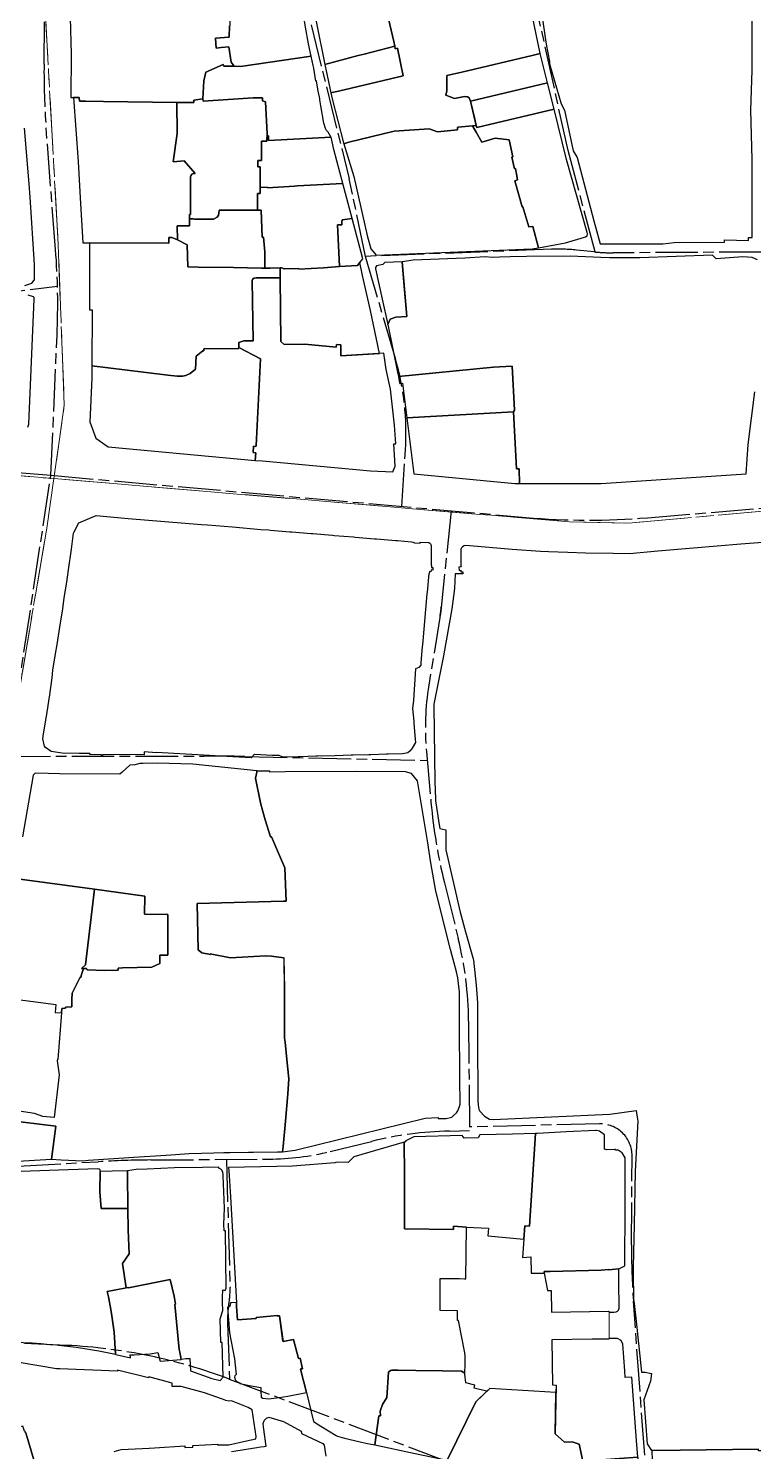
# Model space of a CAD drawing. Header units: millimetres. Extents: x 125232 to 134072, y 142885 to 152835.
# Drawn here: x 128677 to 129086, y 148091 to 148895 of the extents above; entities that cross this region are included whole.
import ezdxf

# ---------------------------------------------------------------- set-up
doc = ezdxf.new("R2010")
doc.units = ezdxf.units.MM
doc.linetypes.add('ACAD_ISO08W100', pattern=[36, 24, -3, 6, -3])
doc.linetypes.add('CENTER', pattern=[50.8, 31.75, -6.35, 6.35, -6.35])
for name, color, linetype in [('commerce', 10, 'Continuous'), ('commerce & office', 242, 'Continuous'), ('culture', 21, 'Continuous'), ('research & university', 30, 'Continuous'), ('reserve', 253, 'Continuous'), ('residence', 2, 'Continuous'), ('residence-bad', 41, 'Continuous'), ('villadom', 51, 'Continuous'), ('老城北中心线', 7, 'ACAD_ISO08W100')]:
    doc.layers.add(name, color=color, linetype=linetype)
for name, color, linetype, lineweight in [('government', 221, 'Continuous', 0), ('school', 31, 'Continuous', 0), ('super block', 6, 'CENTER', 0)]:
    doc.layers.add(name, color=color, linetype=linetype, lineweight=lineweight)

msp = doc.modelspace()

# ---------------------------------------------------------------- linework, layer by layer
at = {"layer": 'commerce'}
for points in [[(128883.46, 148885.14), (128882.96, 148887.76), (128874.9, 148922.39), (128874.21, 148926.83), (128873.54, 148930.35), (128858.94, 148928.85), (128859.29, 148926.56), (128856.78, 148926.14), (128855.79, 148925.98), (128854.16, 148925.7), (128852.61, 148925.44), (128834.66, 148921.6), (128843.99, 148874.73), (128862.91, 148879.81), (128866.19, 148880.66)], [(128965.62, 148880.92), (128961.07, 148879.87), (128921.34, 148870.49), (128912.79, 148868.52), (128912.8, 148868.18), (128912.87, 148859.94), (128912.23, 148857.47), (128917.29, 148855.45), (128922.91, 148856.7), (128924.47, 148856.57), (128925.51, 148855.95), (128925.94, 148854.9), (128926.29, 148854.03), (128969.71, 148864.45)], [(128873.14, 148760.96), (128872.57, 148760.02), (128872.7, 148759.26), (128876.37, 148742.24), (128879.64, 148727.96), (128880.98, 148730.87), (128884.12, 148732), (128890.25, 148732.44), (128888.59, 148751.88), (128887.62, 148763.36), (128877.87, 148762.87), (128876.82, 148761.86)], [(128692.22, 148275.13), (128664.62, 148278.56), (128665.38, 148284.7), (128656.25, 148285.84), (128654.51, 148279.4), (128652.8, 148267.64), (128652.47, 148263.56), (128651.71, 148254.21), (128667.65, 148255.25), (128689.91, 148256.56)]]:
    msp.add_lwpolyline(points, close=True, dxfattribs=at)
msp.add_lwpolyline([(128676.54, 148669.85), (128677.02, 148671.66), (128680.04, 148742.2), (128680.05, 148743.22), (128679.75, 148743.62), (128676.65, 148744.43)], dxfattribs=at)
at = {"layer": 'commerce & office'}
for points in [[(128859.45, 148787.78), (128853.91, 148787.05), (128853.69, 148785.68), (128853.63, 148784.28), (128851.18, 148784.16), (128852.4, 148760.59), (128862.5, 148761.27), (128863.79, 148762.95), (128865.43, 148765.07)], [(128802.97, 148752.57), (128803.32, 148753.51), (128804.13, 148754.1), (128805.26, 148754.34), (128818.92, 148754.22), (128818.91, 148755.09), (128818.89, 148759.84), (128813.13, 148759.8), (128810.8, 148759.78), (128808.95, 148759.76), (128808.36, 148759.77), (128792.55, 148760.03), (128772.55, 148760.36), (128766.77, 148760.45), (128766.31, 148772.93), (128760.88, 148775.66), (128759.64, 148776.29), (128757.81, 148777.12), (128756.04, 148777.12), (128756.04, 148773.78), (128711.23, 148774.05), (128711.22, 148763.42), (128711.19, 148736.16), (128712.77, 148736.16), (128712.63, 148704.66), (128731.04, 148702.26), (128755.45, 148699.27), (128760.76, 148698.67), (128763.78, 148698.76), (128765.62, 148699.19), (128768.03, 148700.2), (128771, 148702.76), (128771.4, 148710.01), (128775.16, 148713.06), (128775.78, 148713.01), (128775.76, 148714.17), (128795.43, 148714.38), (128795.46, 148714.98), (128795.57, 148717.83), (128798.26, 148718.64), (128803.64, 148718.77)], [(128807.66, 148708.62), (128795.46, 148714.98), (128795.43, 148714.38), (128775.76, 148714.17), (128775.78, 148713.01), (128775.16, 148713.06), (128771.4, 148710.01), (128771, 148702.76), (128768.03, 148700.2), (128765.62, 148699.19), (128763.78, 148698.76), (128760.76, 148698.67), (128755.45, 148699.27), (128731.04, 148702.26), (128712.63, 148704.66), (128712.6, 148697.58), (128711.46, 148672.95), (128714.91, 148663.73), (128721.77, 148658.77), (128804.69, 148651.11), (128805.09, 148655.52), (128803.59, 148655.6), (128803.74, 148659.17), (128805.15, 148659.11), (128805.3, 148659.55)], [(128950.41, 148678.51), (128890.36, 148675.22), (128891.84, 148663.17), (128894.18, 148643.6), (128951.24, 148638.08), (128953.86, 148638.13), (128953.71, 148646.47), (128952.23, 148646.49)], [(128675.32, 148102.13), (128674.86, 148102.9), (128674.56, 148103.07), (128673.69, 148105.83), (128671.18, 148105.15), (128671.03, 148111.81), (128655.11, 148111.79), (128657.32, 148098.66), (128659.69, 148090.22), (128668.14, 148063.3), (128676.1, 148064.78), (128685.55, 148067.06), (128685.86, 148067.16), (128685.44, 148068.6), (128681.44, 148081.7)]]:
    msp.add_lwpolyline(points, close=True, dxfattribs=at)
at = {"layer": 'culture'}
msp.add_lwpolyline([(128755.55, 148394.75), (128742.39, 148395.02), (128742.55, 148405.16), (128714.18, 148409.02), (128708.97, 148366.35), (128706.82, 148364.31), (128707.91, 148364.19), (128709.6, 148364.18), (128709.87, 148363.44), (128719.62, 148363.17), (128727.49, 148363.26), (128727.45, 148364.36), (128729.87, 148364.64), (128746.35, 148365.01), (128750.91, 148367.08), (128750.94, 148371.73), (128755.39, 148371.7)], close=True, dxfattribs=at)
at = {"layer": 'government'}
msp.add_lwpolyline([(128694.24, 148304.29), (128693.1, 148312.06), (128693.25, 148312.96), (128693.38, 148312.95), (128695.5, 148339.21), (128691.84, 148339.49), (128692.18, 148344.01), (128665.22, 148347.42), (128665.43, 148348.93), (128663.04, 148349.28), (128658.84, 148307.81), (128656.25, 148285.84), (128665.38, 148284.7), (128680.26, 148282.44), (128684.92, 148280.66), (128691.39, 148280.2)], close=True, dxfattribs=at)
at = {"layer": 'research & university'}
for points in [[(128881.03, 148691.41), (128878.64, 148702.53), (128877.28, 148711.76), (128853.08, 148710.15), (128853, 148716.49), (128850.68, 148716.59), (128850.43, 148715.03), (128832.73, 148716.73), (128821.02, 148716.63), (128819.26, 148718.29), (128818.92, 148754.22), (128805.26, 148754.34), (128804.13, 148754.1), (128803.32, 148753.51), (128802.97, 148752.57), (128803.64, 148718.77), (128798.26, 148718.64), (128795.57, 148717.83), (128795.46, 148714.98), (128807.66, 148708.62), (128805.3, 148659.55), (128805.15, 148659.11), (128803.74, 148659.17), (128803.59, 148655.6), (128805.09, 148655.52), (128804.69, 148651.11), (128804.92, 148651.09), (128808.87, 148651), (128869.81, 148645.36), (128882.44, 148644.73), (128883.8, 148647.89), (128882.93, 148660.6), (128884.09, 148660.58), (128883.42, 148671.1)], [(128714.99, 148620.1), (128733.07, 148618.41), (128774.41, 148614.95), (128777.81, 148614.84), (128791.94, 148613.59), (128807.97, 148612.24), (128812.36, 148611.88), (128813.43, 148611.79), (128824.37, 148610.89), (128825.4, 148610.8), (128836.29, 148609.91), (128837.35, 148609.82), (128848.43, 148608.91), (128849.25, 148608.84), (128860.23, 148607.94), (128861.19, 148607.86), (128872.16, 148606.95), (128873.12, 148606.88), (128884.16, 148605.97), (128885.1, 148605.89), (128892.96, 148605.24), (128893.83, 148605.07), (128894.58, 148604.58), (128897.87, 148604.46), (128897.85, 148605.09), (128902.81, 148604.77), (128903.3, 148604.44), (128903.68, 148603.99), (128903.87, 148603.61), (128903.99, 148603.2), (128903.99, 148591.77), (128904.25, 148591.74), (128904.18, 148590.71), (128905.06, 148590.65), (128904.96, 148589.24), (128904.05, 148589.33), (128903.94, 148588.31), (128903.11, 148588.4), (128903, 148587.31), (128902.71, 148587.34), (128901.78, 148576.81), (128901.69, 148575.8), (128899.14, 148546.94), (128899.05, 148545.96), (128898.26, 148536.96), (128898.17, 148535.97), (128898.14, 148535.56), (128897.09, 148534.18), (128895.19, 148533.39), (128894.05, 148515.73), (128893.55, 148511.03), (128894.19, 148503.84), (128894.29, 148502.69), (128895.05, 148493.75), (128895.21, 148491.89), (128893.26, 148488.71), (128892.14, 148487.14), (128890.83, 148486.11), (128889.86, 148485.91), (128888.97, 148485.73), (128887.86, 148485.51), (128879.78, 148485.27), (128878.89, 148485.25), (128869.94, 148484.99), (128868.95, 148484.96), (128859.94, 148484.7), (128858.98, 148484.67), (128849.87, 148484.41), (128839.95, 148484.12), (128839.03, 148484.09), (128830, 148483.83), (128828.98, 148483.8), (128820.35, 148483.55), (128818.28, 148484.45), (128814.61, 148484.59), (128804.45, 148485.16), (128804.22, 148485.18), (128802.41, 148483.21), (128788.82, 148483.99), (128778.97, 148484.55), (128768.96, 148485.12), (128758.93, 148485.7), (128749.16, 148486.26), (128749.15, 148486.02), (128742.08, 148486.6), (128742.05, 148484.9), (128718.78, 148485.16), (128718.78, 148484.75), (128717.94, 148484.74), (128717.88, 148484.96), (128712.21, 148485.07), (128711.37, 148485.1), (128711.39, 148485.57), (128705.43, 148485.66), (128695.76, 148485.8), (128689.66, 148486.73), (128686.38, 148489.03), (128685.82, 148489.89), (128684.99, 148493.94), (128685.22, 148496.82), (128687.04, 148506.72), (128687.21, 148507.68), (128688.52, 148516.44), (128688.69, 148517.56), (128690.28, 148528.4), (128690.65, 148532.72), (128692.15, 148542.01), (128692.95, 148547.3), (128694.51, 148556.99), (128696.19, 148567.43), (128696.96, 148573.61), (128698.54, 148582.43), (128699.44, 148589.39), (128701.04, 148601.14), (128702.27, 148610.17), (128702.59, 148610.79), (128705.24, 148616.01)], [(128914.92, 148374.97), (128906.62, 148407.99), (128903.87, 148423.93), (128901.9, 148436.3), (128896.25, 148470.27), (128892.91, 148474.29), (128889.53, 148475.38), (128861.95, 148475.47), (128821.7, 148475.25), (128813.04, 148475.13), (128813.04, 148475.65), (128806.21, 148475.75), (128805.77, 148475.8), (128805.69, 148475.09), (128804.89, 148471.74), (128807.82, 148457.77), (128808.99, 148452.91), (128810.39, 148448.11), (128813.48, 148438.51), (128813.89, 148438.51), (128818.44, 148427.99), (128821.43, 148421.19), (128822.22, 148402.29), (128820.75, 148402.26), (128772.01, 148401.02), (128772.65, 148374.83), (128774.66, 148373.09), (128779.45, 148372.23), (128779.44, 148372.49), (128790.85, 148370.36), (128810.61, 148371.32), (128814.01, 148371.17), (128821, 148370.2), (128821.22, 148352.73), (128821.26, 148342.73), (128821.31, 148332.73), (128821.34, 148324.89), (128821.69, 148322.73), (128822.6, 148312.77), (128823.73, 148301.91), (128823.13, 148293.53), (128821.93, 148277.95), (128820.5, 148263.67), (128820.2, 148260.67), (128827.34, 148261.6), (128900.73, 148279.77), (128908.02, 148280.12), (128908.04, 148279.62), (128910.72, 148279.63), (128912.43, 148279.54), (128915.61, 148280.32), (128916.67, 148281.17), (128918.25, 148282.76), (128919, 148283.79), (128920.09, 148286.23), (128920.42, 148287.69), (128920.28, 148302.41), (128920.1, 148332.41), (128919.99, 148350.99), (128919, 148358.95), (128918.25, 148362.32), (128917.1, 148367.35)], [(128962.84, 148271.1), (128949.87, 148270.73), (128931.49, 148270.26), (128930.51, 148268.65), (128922.63, 148268.51), (128921.52, 148269.93), (128894.3, 148269.15), (128889.81, 148266.93), (128889.36, 148266.29), (128888.84, 148266.14), (128889.06, 148247.93), (128889.05, 148217.29), (128916.61, 148216.85), (128916.67, 148218.77), (128923.99, 148218.26), (128936.34, 148217.61), (128935.99, 148213.2), (128956.35, 148211.43), (128956.86, 148218.84), (128959.57, 148218.66)], [(129013.45, 148229.85), (129013.45, 148257.37), (129011.73, 148260.09), (129009.46, 148261.67), (129008.09, 148261.74), (129008.1, 148261.95), (129007.4, 148262.01), (129002.99, 148261.89), (129001.91, 148262.31), (129001.87, 148270.32), (128999.05, 148272.3), (128998.3, 148272.64), (128997.26, 148272.84), (128996.95, 148272.83), (128980.3, 148272.05), (128963.95, 148271.13), (128962.84, 148271.1), (128959.57, 148218.66), (128956.86, 148218.84), (128956.35, 148211.43), (128955.65, 148201.09), (128960.26, 148201.48), (128960.39, 148192.11), (128967.76, 148192.21), (128967.76, 148192.8), (128967.75, 148193.2), (128970.72, 148193.22), (128971.12, 148193.22), (128971.13, 148193.07), (129000, 148193.93), (129004.28, 148194.25), (129004.29, 148194), (129009.67, 148194.59), (129009.92, 148194.69), (129013.36, 148196.35)]]:
    msp.add_lwpolyline(points, close=True, dxfattribs=at)
msp.add_lwpolyline([(129091.22, 148604.8), (129078.68, 148603.86), (129052.05, 148601.64), (129032.02, 148599.85), (129015.86, 148598.38), (129006.72, 148598.51), (128991.11, 148598.86), (128981.11, 148599.15), (128970.25, 148599.47), (128965.74, 148599.65), (128949.73, 148600.86), (128923.67, 148603.05), (128922.63, 148602.9), (128921.72, 148602.37), (128921.19, 148601.73), (128920.87, 148600.96), (128920.82, 148591.71), (128920.9, 148591), (128919.68, 148590.86), (128919.84, 148589.04), (128920.73, 148589.14), (128920.84, 148588.2), (128921.82, 148588.31), (128921.95, 148587.13), (128917.52, 148587.17), (128917.13, 148578.9), (128915.76, 148567.38), (128910.99, 148540.79), (128905.58, 148513.48), (128905.49, 148512.47), (128906.09, 148469.63), (128906.43, 148459.98), (128906.55, 148459.03), (128908.38, 148446.55), (128908.93, 148443.24), (128912.33, 148442.51), (128912.37, 148431.33), (128920.41, 148396.04), (128923.37, 148384.93), (128927.75, 148369.67), (128927.96, 148368.97), (128929.49, 148354.84), (128929.88, 148349.85), (128930.11, 148344.88), (128930.21, 148324.88), (128930.39, 148289.88), (128930.49, 148287.01), (128931.03, 148284.86), (128931.48, 148283.77), (128934.12, 148280.84), (128936.91, 148279.21), (128939.08, 148278.99), (129004.88, 148282.03), (129019.78, 148284.01), (129020.5, 148278.93), (129020.62, 148278.3), (129020.7, 148278.32), (129019.2, 148249.66), (129018.5, 148219.67), (129017.94, 148195.78), (129017.98, 148190.05), (129018.21, 148180.01), (129018.27, 148177.47), (129018.53, 148175), (129019.71, 148165.07), (129022.77, 148136.38), (129024.74, 148136.23), (129028.31, 148135.6), (129027.77, 148131.2), (129024.07, 148120.68), (129025.91, 148095.79), (129028.35, 148092.12), (129044.54, 148092.22), (129088.69, 148092.74)], dxfattribs=at)
at = {"layer": 'reserve'}
msp.add_lwpolyline([(128663.89, 148153.48), (128678.86, 148152.79), (128683.85, 148152.42), (128688.83, 148151.99), (128692.85, 148151.75), (128693.82, 148151.62), (128703.73, 148150.34), (128708.68, 148149.65), (128712.93, 148148.89), (128716.59, 148148.39), (128725.94, 148146.48), (128725.15, 148158.96), (128723.91, 148168.09), (128723.26, 148171.65), (128721.9, 148178.76), (128721.3, 148181.89), (128732.03, 148183.95), (128729.83, 148197.74), (128729.91, 148197.75), (128733.67, 148203.21), (128733, 148216.61), (128732.87, 148228.7), (128717.94, 148228.78), (128717.08, 148238.06), (128717.09, 148238.76), (128717.33, 148249.6), (128717.46, 148249.6), (128717.21, 148250.51), (128716.73, 148250.85), (128715.81, 148251.17), (128688.49, 148250.15), (128667.37, 148249.45)], dxfattribs=at)
at = {"layer": 'residence'}
for points in [[(128874.9, 148922.39), (128882.96, 148887.76), (128883.46, 148885.14), (128883.74, 148883.64), (128885.05, 148883.93), (128888.29, 148868.26), (128851.71, 148859.69), (128849.02, 148859.1), (128847.39, 148858.74), (128848.1, 148855.39), (128854.56, 148830.58), (128854.77, 148829.91), (128857.68, 148830.85), (128883.12, 148837.05), (128902.82, 148838.36), (128907.62, 148836.76), (128918.98, 148837.89), (128918.81, 148839.24), (128919.12, 148839.27), (128927.42, 148840.14), (128929.5, 148840.36), (128926.29, 148854.03), (128925.94, 148854.9), (128925.51, 148855.95), (128924.47, 148856.57), (128922.91, 148856.7), (128917.29, 148855.45), (128912.23, 148857.47), (128912.87, 148859.94), (128912.8, 148868.18), (128912.79, 148868.52), (128921.34, 148870.49), (128961.07, 148879.87), (128965.62, 148880.92), (128957.58, 148919.35)], [(128964.33, 148917.15), (128969.02, 148886.13), (128970.79, 148876.36), (128970.84, 148875.07), (128977.31, 148852.6), (128979.3, 148848.88), (128984.11, 148825.96), (128986.39, 148822.13), (128995.89, 148786.41), (128999.36, 148773.41), (128999.79, 148773.46), (129034.79, 148773.52), (129041.07, 148774.29), (129069.49, 148774.47), (129069.49, 148775.82), (129083.07, 148775.4), (129083.07, 148776.98), (129085.23, 148776.98), (129085.19, 148821.07), (129084.47, 148848.89), (129085.1, 148871.33), (129085.07, 148911.04)], [(128700.3, 148901.26), (128700.91, 148880.5), (128700.76, 148856.1), (128705.51, 148856.08), (128705.59, 148854), (128709.19, 148854), (128719.17, 148853.93), (128760.63, 148853.23), (128770.13, 148853.19), (128770.16, 148854.69), (128775.22, 148855.43), (128775.77, 148865.51), (128776.9, 148870.49), (128786.59, 148874.78), (128787.03, 148873.79), (128792.95, 148873.73), (128791.24, 148876.05), (128789.92, 148884.74), (128785.52, 148884.26), (128782.76, 148884.04), (128782.37, 148889.53), (128790.07, 148890.24), (128790.2, 148896.55)], [(128674.79, 148750), (128678.78, 148751.28), (128680.02, 148752.87), (128680.2, 148753.09), (128680.2, 148761.85), (128677.83, 148799.73), (128677.27, 148807.4), (128674.68, 148838.85)], [(129088.26, 148764.42), (129085.25, 148765.67), (129079.96, 148766.12), (129064.91, 148765), (129062.85, 148767.12), (129021.8, 148765.6), (129004.61, 148765.52), (128999.73, 148765.8), (128982.56, 148766.55), (128957.87, 148766.26), (128948.69, 148766.16), (128942.62, 148765.88), (128938.38, 148765.68), (128934.42, 148766.11), (128923.13, 148765.47), (128898.75, 148764.44), (128893.96, 148764.23), (128887.62, 148763.36), (128890.25, 148732.44), (128884.12, 148732), (128880.98, 148730.87), (128879.64, 148727.96), (128885.26, 148699.97), (128885.52, 148698.6), (128939.22, 148703.9), (128942.57, 148704.07), (128949.67, 148704.46), (128951.14, 148679.61), (128950.41, 148678.64), (128952.23, 148646.49), (128953.71, 148646.47), (128953.86, 148638.13), (128999.98, 148638.21), (129081.78, 148643.52), (129082.86, 148660.21), (129086.67, 148689.97)], [(128664.62, 148278.56), (128692.22, 148275.13), (128689.91, 148256.56), (128695.36, 148256.23), (128707.49, 148255.71), (128710.65, 148255.96), (128736.19, 148257.71), (128754.5, 148258.83), (128767.55, 148259.74), (128781.41, 148260.21), (128787, 148260.28), (128790.63, 148260.33), (128800.96, 148260.46), (128803.81, 148260.5), (128817.27, 148260.66), (128820.2, 148260.67), (128820.5, 148263.67), (128821.93, 148277.95), (128823.13, 148293.53), (128823.73, 148301.91), (128822.6, 148312.77), (128821.69, 148322.73), (128821.34, 148324.89), (128821.31, 148332.73), (128821.26, 148342.73), (128821.22, 148352.73), (128821.01, 148369.95), (128821, 148370.2), (128814.01, 148371.17), (128810.61, 148371.32), (128790.85, 148370.36), (128779.44, 148372.49), (128779.45, 148372.23), (128774.66, 148373.09), (128772.65, 148374.83), (128772.01, 148401.02), (128820.75, 148402.26), (128822.22, 148402.29), (128821.43, 148421.19), (128818.44, 148427.99), (128813.89, 148438.51), (128813.48, 148438.51), (128810.39, 148448.11), (128808.99, 148452.91), (128807.82, 148457.77), (128804.89, 148471.74), (128805.69, 148475.09), (128805.77, 148475.8), (128769.56, 148479.66), (128749.4, 148480.28), (128741.36, 148480.09), (128739.74, 148479.94), (128736.75, 148479.31), (128733.97, 148478.98), (128729.79, 148475.05), (128728.41, 148474.08), (128694.42, 148474.26), (128687.89, 148474.41), (128680.55, 148474.61), (128679.56, 148473.35), (128673.46, 148438.64)], [(128665.22, 148347.42), (128692.18, 148344.01), (128691.84, 148339.49), (128695.5, 148339.21), (128695.68, 148341.71), (128697.72, 148341.84), (128697.67, 148342.36), (128701.32, 148342.67), (128701.23, 148346.78), (128701.49, 148350.3), (128705.97, 148359.31), (128706.46, 148359.24), (128706.7, 148360.85), (128707.91, 148364.19), (128706.82, 148364.31), (128708.97, 148366.35), (128714.18, 148409.02), (128670.6, 148414.93)], [(128670.6, 148414.93), (128714.18, 148409.02), (128742.55, 148405.16), (128742.39, 148395.02), (128755.55, 148394.75), (128755.39, 148371.7), (128750.94, 148371.73), (128750.91, 148367.08), (128746.35, 148365.01), (128729.87, 148364.64), (128727.45, 148364.36), (128727.49, 148363.26), (128719.62, 148363.17), (128709.87, 148363.44), (128709.6, 148364.18), (128707.91, 148364.19), (128706.7, 148360.85), (128706.46, 148359.24), (128705.97, 148359.31), (128701.49, 148350.3), (128701.23, 148346.78), (128701.32, 148342.67), (128697.67, 148342.36), (128697.72, 148341.84), (128695.68, 148341.71), (128695.5, 148339.21), (128693.38, 148312.95), (128693.25, 148312.96), (128693.1, 148312.06), (128694.24, 148304.29), (128691.39, 148280.2), (128684.92, 148280.66), (128680.26, 148282.44), (128665.38, 148284.7)], [(128725.17, 148091.48), (128729.18, 148092.62), (128744.87, 148093.47), (128748.02, 148093.64), (128765.02, 148094.79), (128765.06, 148093.77), (128769.56, 148093.98), (128769.52, 148094.98), (128783.44, 148095.71), (128783.5, 148095.17), (128789.81, 148095.19), (128799.89, 148097.43), (128805.06, 148098.74), (128805.34, 148099.95), (128803.09, 148115.1), (128800.81, 148116.26), (128791.39, 148120.14), (128789.85, 148119.91), (128788.11, 148120.35), (128786.23, 148121.02), (128776.18, 148124.64), (128762.96, 148128.27), (128757.95, 148128.15), (128757.93, 148130.13), (128744.68, 148133.75), (128744.52, 148133.01), (128727.12, 148137.37), (128726.97, 148136.8), (128694.55, 148138.22), (128692.57, 148138.13), (128671.66, 148141.8)], [(128791.41, 148091.46), (128793.77, 148091.87), (128805.61, 148093.69), (128807.77, 148094.09), (128809.75, 148094.41), (128810.93, 148094.6), (128809.42, 148105.51), (128809.28, 148107.24), (128809.4, 148107.96), (128810, 148109.28), (128811.04, 148110.32), (128812.38, 148110.93), (128820.72, 148108.48), (128830.71, 148103.06), (128830.9, 148101.75), (128842.86, 148095.96), (128843.74, 148095.16), (128844.67, 148088.77)], [(128675.32, 148102.13), (128681.44, 148081.7)]]:
    msp.add_lwpolyline(points, dxfattribs=at)
for points in [[(128840.28, 148859.6), (128839.4, 148865.5), (128839, 148865.42), (128837.76, 148872.61), (128837.52, 148874.12), (128836.38, 148879.47), (128796.55, 148873.62), (128792.95, 148873.73), (128787.03, 148873.79), (128786.59, 148874.78), (128776.9, 148870.49), (128775.77, 148865.51), (128775.22, 148855.43), (128775.34, 148853.95), (128803.6, 148855.97), (128808.85, 148855.95), (128808.95, 148854.22), (128810.54, 148853.75), (128811.42, 148835.79), (128811.42, 148834.51), (128812.19, 148834.5), (128812.3, 148831.86), (128847.58, 148833.67), (128847.52, 148833.95), (128845.88, 148836.56), (128845.08, 148837.5), (128844.41, 148838.63), (128843.55, 148841.64), (128841.77, 148851.43), (128841.31, 148854.85), (128841.23, 148855.57)], [(128969.71, 148864.45), (128926.29, 148854.03), (128928.66, 148843.96), (128929.5, 148840.36), (128929.78, 148839.19), (128973.43, 148849.5)], [(128808.37, 148831.46), (128811.4, 148831.44), (128811.42, 148835.79), (128810.54, 148853.75), (128808.95, 148854.22), (128808.85, 148855.95), (128803.6, 148855.97), (128775.34, 148853.95), (128775.22, 148855.43), (128770.16, 148854.69), (128770.13, 148853.19), (128760.63, 148853.23), (128760.66, 148835.85), (128758.4, 148819.74), (128764.64, 148820.28), (128770.94, 148813.17), (128769.82, 148813.17), (128769.06, 148812.74), (128768.73, 148812.38), (128768.49, 148811.96), (128768.3, 148811.43), (128768.22, 148807.39), (128768.22, 148790.08), (128767.71, 148790.09), (128767.69, 148787.62), (128769.8, 148787.66), (128770.44, 148787.36), (128779.27, 148787.34), (128781.31, 148787.41), (128783.28, 148788.49), (128784.09, 148789.58), (128784.31, 148790.66), (128784.39, 148792.42), (128805.98, 148792.4), (128806, 148801.85), (128807.61, 148801.85), (128807.52, 148816.91), (128806.22, 148816.88), (128806.21, 148820.57), (128808.3, 148820.59)], [(128980.49, 148821.07), (128973.43, 148849.5), (128929.78, 148839.19), (128929.5, 148840.36), (128927.42, 148840.14), (128927.42, 148840.14), (128929.49, 148836.47), (128932.55, 148830.92), (128940.17, 148833.18), (128948.12, 148832.25), (128950.07, 148822.62), (128949.6, 148822.48), (128951.05, 148815.83), (128951.6, 148815.94), (128951.61, 148815.91), (128952.61, 148810.69), (128952.78, 148809.53), (128951.19, 148809.07), (128955.47, 148794.34), (128955.73, 148794.34), (128959.16, 148783.11), (128961.42, 148783.32), (128964.56, 148771.22), (128979.77, 148774.04), (128990.47, 148777.29), (128991.07, 148777.47), (128991.99, 148778.03), (128992.24, 148779.07), (128992.11, 148779.85)], [(128951.19, 148809.07), (128952.78, 148809.53), (128952.61, 148810.69), (128951.6, 148815.94), (128951.05, 148815.83), (128949.6, 148822.48), (128950.07, 148822.62), (128948.12, 148832.25), (128940.17, 148833.18), (128932.55, 148830.92), (128929.49, 148836.47), (128927.42, 148840.14), (128919.12, 148839.27), (128918.81, 148839.24), (128918.98, 148837.89), (128907.62, 148836.76), (128902.82, 148838.36), (128883.12, 148837.05), (128857.68, 148830.85), (128854.77, 148829.91), (128860.36, 148811.54), (128867.88, 148778.2), (128870.04, 148770.74), (128873.02, 148767.02), (128961.09, 148770.58), (128964.56, 148771.22), (128961.42, 148783.32), (128959.16, 148783.11), (128955.73, 148794.34), (128955.47, 148794.34)], [(128849.19, 148826.73), (128847.58, 148833.67), (128812.3, 148831.86), (128812.19, 148834.5), (128811.42, 148834.51), (128811.4, 148831.44), (128808.37, 148831.46), (128808.3, 148820.59), (128806.21, 148820.57), (128806.22, 148816.88), (128807.52, 148816.91), (128807.59, 148805.32), (128811.66, 148805.39), (128811.67, 148805.14), (128826.88, 148805.97), (128828.44, 148806.22), (128854.25, 148807.52)], [(128854.25, 148807.52), (128828.44, 148806.22), (128826.88, 148805.97), (128811.67, 148805.14), (128811.66, 148805.39), (128807.61, 148805.32), (128807.59, 148805.32), (128807.61, 148801.85), (128806, 148801.85), (128805.98, 148792.4), (128808.17, 148792.39), (128808.78, 148777.19), (128809.47, 148777.23), (128810.17, 148768.93), (128810.17, 148759.77), (128810.8, 148759.78), (128813.13, 148759.8), (128818.89, 148759.84), (128819.59, 148759.85), (128821.15, 148759.33), (128829.31, 148759.62), (128829.33, 148759.12), (128843.33, 148759.9), (128852.4, 148760.59), (128851.18, 148784.16), (128853.63, 148784.28), (128853.69, 148785.68), (128853.91, 148787.05), (128859.45, 148787.78)], [(128808.17, 148792.39), (128805.98, 148792.4), (128784.39, 148792.42), (128784.31, 148790.66), (128784.09, 148789.58), (128783.28, 148788.49), (128781.31, 148787.41), (128779.27, 148787.34), (128770.44, 148787.36), (128769.8, 148787.66), (128767.69, 148787.62), (128767.66, 148783.7), (128760.82, 148783.63), (128760.88, 148775.66), (128766.31, 148772.93), (128766.77, 148760.45), (128772.55, 148760.36), (128792.55, 148760.03), (128808.36, 148759.77), (128808.95, 148759.76), (128810.17, 148759.77), (128810.17, 148768.93), (128809.47, 148777.23), (128808.78, 148777.19)], [(128869.73, 148735.8), (128865.32, 148755.64), (128863.79, 148762.95), (128862.5, 148761.27), (128852.4, 148760.59), (128843.33, 148759.9), (128829.33, 148759.12), (128829.31, 148759.62), (128821.15, 148759.33), (128819.59, 148759.85), (128818.89, 148759.84), (128818.91, 148755.09), (128818.92, 148754.22), (128819.26, 148718.29), (128821.02, 148716.63), (128832.73, 148716.73), (128850.43, 148715.03), (128850.68, 148716.59), (128853, 148716.49), (128853.08, 148710.15), (128874.81, 148711.59)], [(128949.67, 148704.46), (128942.57, 148704.07), (128939.22, 148703.9), (128885.52, 148698.6), (128886.25, 148695.06), (128886.34, 148694.6), (128887.95, 148694.82), (128890.36, 148675.22), (128950.41, 148678.51), (128950.41, 148678.64), (128951.14, 148679.61)], [(128909.2, 148189.19), (128916.31, 148189.26), (128919.98, 148189.16), (128922.9, 148189.04), (128923.55, 148189.03), (128923.99, 148218.26), (128916.67, 148218.77), (128916.61, 148216.85), (128889.05, 148217.29), (128889.06, 148247.93), (128888.84, 148266.14), (128860.4, 148257.81), (128857.28, 148254.73), (128855.77, 148254.96), (128850.33, 148254.73), (128849.71, 148254.48), (128825.76, 148252.68), (128816.97, 148252.39), (128789.76, 148251.87), (128789.8, 148250), (128790.25, 148244.35), (128790.31, 148244.35), (128790.76, 148235.29), (128791.97, 148215.32), (128794.29, 148175.39), (128794.21, 148173.4), (128794.72, 148165.86), (128805.38, 148166.59), (128805.31, 148167.13), (128817.18, 148168.3), (128817.2, 148168.06), (128818.46, 148168.18), (128820.45, 148153.53), (128826.38, 148154.69), (128829.25, 148144.08), (128830.13, 148144.27), (128831.42, 148138.25), (128830.53, 148138.12), (128830.29, 148138.05), (128833.63, 148124.8), (128837.57, 148108.36), (128841.83, 148105.75), (128846.1, 148103.14), (128850.41, 148100.6), (128851.25, 148100.11), (128855.23, 148099.12), (128864.04, 148096.95), (128867.27, 148096.17), (128872.29, 148095.2), (128874.47, 148111.67), (128875.42, 148111.63), (128875.24, 148114.28), (128876.52, 148118.06), (128879.01, 148122.08), (128879.89, 148136.22), (128881.17, 148137.31), (128881.9, 148137.35), (128885.35, 148137.41), (128895.35, 148137.33), (128910.35, 148137.13), (128921.12, 148136.85), (128922.98, 148135.67), (128923.14, 148140.69), (128923.29, 148145.51), (128923.02, 148147.21), (128919.41, 148165.46), (128918.83, 148165.46), (128918.84, 148171.01), (128909.2, 148171.04)], [(128787.92, 148216.08), (128787.33, 148216.2), (128787.12, 148219.91), (128787.36, 148228.66), (128787.34, 148233.61), (128786.76, 148247.17), (128786.71, 148248.2), (128786.56, 148248.99), (128786.21, 148250), (128786.11, 148250.13), (128785.43, 148250.9), (128784.22, 148251.56), (128784.22, 148252.06), (128774.97, 148251.94), (128759.18, 148251.73), (128743.74, 148250.92), (128737.67, 148250.81), (128732.65, 148250), (128732.74, 148248.32), (128732.87, 148228.7), (128733, 148216.61), (128733.67, 148203.21), (128729.85, 148197.66), (128732.03, 148183.95), (128733.27, 148184.18), (128733.32, 148183.96), (128756.86, 148188.68), (128759.09, 148179.15), (128759.71, 148174.61), (128759.5, 148174.59), (128761.84, 148149.19), (128762.16, 148147.53), (128762.95, 148143.54), (128763.24, 148143.56), (128765.6, 148143.98), (128767.92, 148144.09), (128768.17, 148136.96), (128780.24, 148132.8), (128785, 148131.58), (128786.63, 148133.5), (128786.14, 148153.06), (128785.4, 148153.03), (128784.91, 148166.41), (128786.41, 148171.2), (128786.26, 148175.57), (128786.28, 148178.68), (128786.5, 148182.79), (128787.9, 148182.51), (128788.3, 148183.73)], [(129009.98, 148187.32), (129009.92, 148194.62), (129004.29, 148194), (129004.28, 148194.25), (129000, 148193.93), (128971.13, 148193.07), (128971.12, 148193.22), (128970.72, 148193.22), (128967.75, 148193.2), (128967.76, 148192.8), (128967.76, 148192.21), (128969.74, 148182.45), (128971.75, 148182.47), (128971.87, 148170.16), (129004.24, 148170.69), (129004.46, 148170.27), (129007.08, 148170.27), (129008.38, 148170.45), (129009.16, 148170.77), (129009.79, 148171.31), (129010.17, 148172.39)], [(129017.18, 148133.47), (129013.45, 148133.36), (129013.39, 148137.03), (129012.26, 148152.03), (129011.16, 148154.13), (129009.26, 148155.31), (129004.55, 148155.32), (129004.31, 148154.92), (129003.83, 148154.99), (128994.96, 148154.86), (128972.11, 148154.52), (128972.41, 148129.15), (128974.54, 148129.04), (128973.94, 148101.39), (128979.21, 148096.75), (128983.54, 148096.95), (128987.49, 148095.66), (128989.63, 148086.01), (129020.74, 148088.24), (129019.93, 148097.62)], [(128929.29, 148119.6), (128935.45, 148125.49), (128935.18, 148125.58), (128928.26, 148127.26), (128928.72, 148128.94), (128923.51, 148130.27), (128922.98, 148135.14), (128922.98, 148135.67), (128921.12, 148136.85), (128910.35, 148137.13), (128895.35, 148137.33), (128885.35, 148137.41), (128881.9, 148137.35), (128881.17, 148137.31), (128879.89, 148136.22), (128879.01, 148122.08), (128876.52, 148118.06), (128875.24, 148114.28), (128875.42, 148111.63), (128874.47, 148111.67), (128872.29, 148095.2), (128895, 148090.35), (128913, 148086.61)], [(128974.45, 148124.77), (128937.2, 148127.16), (128929.29, 148119.6), (128913, 148086.61), (128927.54, 148081.72), (128967.36, 148071.35), (128981.46, 148069.27), (128988.57, 148068.55), (129020.87, 148067.14), (129020.44, 148072.6), (129020.44, 148084.6), (129020.76, 148088.01), (129020.74, 148088.24), (128989.63, 148086.01), (128987.49, 148095.66), (128983.54, 148096.95), (128979.21, 148096.75), (128973.94, 148101.39)], [(129093.85, 148089.5), (129093.84, 148091.87), (129088.7, 148091.84), (129088.69, 148092.74), (129044.54, 148092.22), (129028.65, 148092.12), (129028.51, 148092.1), (129028.77, 148086.37), (129028.83, 148060.41), (129029.34, 148052.89), (129056.58, 148054.52), (129056.54, 148056.38), (129062.04, 148056.51), (129062.03, 148057.05), (129077.85, 148057.44), (129077.81, 148059.23), (129080.74, 148059.3), (129080.79, 148057.51), (129095.71, 148057.8)]]:
    msp.add_lwpolyline(points, close=True, dxfattribs=at)
at = {"layer": 'residence-bad'}
for points in [[(128831.31, 148900.29), (128830.92, 148903.74), (128831.6, 148904.75), (128827.76, 148923.8), (128826.28, 148925.72), (128823.2, 148926.44), (128819.02, 148925.79), (128790.13, 148922.03), (128790.43, 148915.62), (128790.66, 148910.71), (128790.45, 148896.56), (128790.2, 148896.55), (128790.07, 148890.24), (128782.37, 148889.53), (128782.76, 148884.04), (128785.52, 148884.26), (128789.92, 148884.74), (128791.24, 148876.05), (128792.95, 148873.73), (128796.55, 148873.62), (128836.38, 148879.47), (128834.91, 148886.38), (128833.13, 148895.82), (128832.65, 148899.36)], [(128883.46, 148885.14), (128866.19, 148880.66), (128862.91, 148879.81), (128843.99, 148874.73), (128847.39, 148858.74), (128849.02, 148859.1), (128851.71, 148859.69), (128888.29, 148868.26), (128885.05, 148883.93), (128883.74, 148883.64)], [(128760.66, 148835.85), (128760.63, 148853.23), (128719.17, 148853.93), (128709.19, 148854), (128705.59, 148854), (128705.51, 148856.08), (128702.2, 148856.1), (128704.78, 148819.94), (128705.99, 148799.43), (128707.57, 148774.07), (128711.23, 148774.05), (128711.23, 148774.05), (128756.04, 148773.78), (128756.04, 148777.12), (128757.81, 148777.12), (128759.64, 148776.29), (128760.88, 148775.66), (128760.82, 148783.63), (128767.66, 148783.7), (128767.71, 148790.09), (128768.22, 148790.08), (128768.22, 148807.39), (128768.3, 148811.43), (128768.49, 148811.96), (128768.73, 148812.38), (128769.06, 148812.74), (128769.82, 148813.17), (128770.94, 148813.17), (128764.64, 148820.28), (128758.4, 148819.74)], [(128759.5, 148174.59), (128759.71, 148174.61), (128759.09, 148179.15), (128756.86, 148188.68), (128733.32, 148183.96), (128733.27, 148184.18), (128721.3, 148181.89), (128721.9, 148178.76), (128723.26, 148171.65), (128723.91, 148168.09), (128725.15, 148158.96), (128725.94, 148146.45), (128726.21, 148146.26), (128734.32, 148144.46), (128734.22, 148146.02), (128736.42, 148146.13), (128745.49, 148146.58), (128749.8, 148147.39), (128751.14, 148142.44), (128762.95, 148143.54), (128762.16, 148147.53), (128761.84, 148149.19)], [(128826.38, 148154.69), (128820.45, 148153.53), (128820.41, 148153.8), (128818.46, 148168.18), (128817.2, 148168.06), (128817.18, 148168.3), (128805.31, 148167.13), (128805.38, 148166.59), (128794.72, 148165.86), (128794.21, 148173.4), (128794.29, 148175.39), (128791.04, 148175.7), (128790.2, 148173.12), (128789.2, 148173.05), (128790.21, 148158.51), (128793.11, 148143.81), (128794.03, 148134.91), (128793.28, 148134.15), (128793.07, 148133.39), (128793.46, 148132.14), (128793.65, 148131.78), (128794.38, 148130.98), (128795.44, 148130.44), (128796.14, 148130.34), (128796.07, 148129.82), (128802.47, 148128.67), (128807.85, 148127.64), (128807.92, 148125.53), (128808.21, 148122.12), (128808.98, 148121.54), (128812.27, 148121.25), (128818.27, 148122.01), (128823.25, 148122.68), (128833.63, 148124.8), (128830.29, 148138.08), (128831.42, 148138.25), (128830.13, 148144.27), (128829.25, 148144.08)]]:
    msp.add_lwpolyline(points, close=True, dxfattribs=at)
at = {"layer": 'school'}
msp.add_lwpolyline([(128972.11, 148154.52), (128994.96, 148154.86), (129003.83, 148154.99), (129004.12, 148154.95), (129004.41, 148155.09), (129004.55, 148155.32), (129004.46, 148170.27), (129004.34, 148170.5), (129004.02, 148170.69), (128972.12, 148170.17), (128971.87, 148170.12), (128971.75, 148182.47), (128969.74, 148182.45), (128967.76, 148192.21), (128960.39, 148192.11), (128960.26, 148201.48), (128955.65, 148201.09), (128956.35, 148211.43), (128935.99, 148213.2), (128936.34, 148217.61), (128923.99, 148218.26), (128923.55, 148189.03), (128922.9, 148189.04), (128919.98, 148189.16), (128916.31, 148189.26), (128909.2, 148189.19), (128909.2, 148171.04), (128918.84, 148171.01), (128918.83, 148165.46), (128919.41, 148165.46), (128923.02, 148147.21), (128923.29, 148145.51), (128923.14, 148140.69), (128922.98, 148135.67), (128922.98, 148135.14), (128923.51, 148130.27), (128928.72, 148128.94), (128928.26, 148127.26), (128935.18, 148125.58), (128935.45, 148125.49), (128937.2, 148127.16), (128974.45, 148124.77), (128974.54, 148129.04), (128972.41, 148129.15)], close=True, dxfattribs=at)
at = {"layer": 'super block'}
for points in [[(128960.6, 149255.75), (128538.2, 149686.45), (128181.61, 149337.52), (128191.03, 148925.58), (128270.2, 148677.34), (128280.07, 148675.43), (128691.13, 148640.89), (128697.06, 148682.42), (128693.56, 148773.17), (128685.95, 148910.53), (128690.77, 148940.14), (128706.21, 148984.08), (128722.65, 149015.18), (128749.88, 149048.33), (128799.62, 149100.68)], [(128643.31, 148090.25), (128635.29, 148140.51), (128636.09, 148254.92), (128655.15, 148423.79), (128687.14, 148612.98), (128691.13, 148640.89), (128280.07, 148675.43), (128270.2, 148677.34), (128400.35, 148330.54), (128407.28, 148307.64), (128417.59, 148244.9), (128421.07, 148142.71), (128418.82, 148120.76), (128417.22, 148091.76), (128408.53, 148030.19), (128393.24, 147902.83), (128386.11, 147842.53), (128386.53, 147796.48), (128576.16, 147742.13), (128755.29, 147696.62), (128842.12, 147674.61), (128820.89, 147697.3), (128750.07, 147836.55), (128687.46, 147968.35)]]:
    msp.add_lwpolyline(points, close=True, dxfattribs=at)
for points in [[(128685.95, 148910.53), (128693.56, 148773.17), (128697.06, 148682.42), (128691.13, 148640.89), (128982.15, 148616.44), (129015.39, 148615.71), (129253.29, 148636.95)], [(129253.29, 148636.95), (129015.39, 148615.71), (128982.15, 148616.44), (128691.13, 148640.89), (128687.14, 148612.98), (128655.15, 148423.79)]]:
    msp.add_lwpolyline(points, dxfattribs=at)
at = {"layer": 'villadom'}
msp.add_lwpolyline([(128732.74, 148248.32), (128732.65, 148250), (128724.12, 148249.76), (128717.46, 148249.6), (128717.32, 148249.34), (128717.09, 148238.76), (128717.08, 148238.06), (128717.94, 148228.78), (128732.62, 148228.7), (128732.87, 148228.7)], close=True, dxfattribs=at)
at = {"layer": '老城北中心线', "linetype": 'ACAD_ISO08W100', "lineweight": 25}
for p, q in [((128981.33, 148826.16), (128956.62, 148938.16)), ((128827.7, 148932.08), (128857.76, 148810.18)), ((128685.62, 148874.91), (128686, 148906.88)), ((128692.13, 148770.19), (128686.78, 148839.15)), ((128996.63, 148768.88), (128981.33, 148826.16)), ((128867.06, 148766.37), (128857.76, 148810.18)), ((128972, 148770.4), (128867.06, 148766.37)), ((128883.84, 148708.69), (128867.06, 148766.37)), ((128996.18, 148768.93), (128985.96, 148769.96)), ((129090.56, 148768.81), (129006.77, 148768.41)), ((128570.63, 148734.42), (128693.19, 148749.64)), ((128689.5, 148642.75), (128692.95, 148721.86)), ((128273.75, 148677.65), (128689.5, 148642.75)), ((128887.41, 148625.21), (128889.49, 148656.99)), ((128657.96, 148436.2), (128689.5, 148642.75)), ((128689.5, 148642.75), (128957.46, 148619)), ((128689.5, 148642.75), (128957.46, 148619)), ((129026.08, 148618.83), (129315.6, 148643.02)), ((128915.3, 148622.74), (128909.5, 148566)), ((128909.5, 148566), (128902.71, 148524.18)), ((128665.27, 148484.06), (128775.77, 148484.2)), ((128798.86, 148483.97), (128901.82, 148481.72)), ((128901.37, 148486.77), (128903.94, 148457.97)), ((128911.54, 148412.62), (128919.31, 148381.22)), ((128925.17, 148334.58), (128925.61, 148272.75)), ((128998.95, 148276.55), (128925.59, 148274.75)), ((128914.32, 148272.48), (128925.61, 148272.75)), ((128847.01, 148260.91), (128870.4, 148266.63)), ((128745.9, 148256.11), (128812.49, 148256.62)), ((128788.49, 148256.44), (128790.56, 148184.2)), ((129017.09, 148208.15), (129017.39, 148258.45)), ((129027.22, 148053.59), (129018.17, 148176.39)), ((128789.14, 148163.81), (128790.29, 148132.34)), ((128790.15, 148132.4), (128926.5, 148080.85))]:
    msp.add_line(p, q, dxfattribs=at)
for points in [[(128635.11, 148250.51), (128716.23, 148255.15)], [(128698.53, 148151.41), (128631.25, 148154.62)]]:
    msp.add_lwpolyline(points, dxfattribs=at)
for centre, radius, start, end in [((129085.59, 148870.06), 400, 179.30554, 184.43227), ((128293.33, 148739.27), 400, 357.50563, 4.43227), ((128975.85, 148670.48), 100, 84.19698, 92.2012), ((129006.3, 148868.41), 100, 264.19698, 270.26945), ((128739.81, 148666.79), 150, 356.25424, 16.21942), ((128992.77, 149017.44), 400, 264.9351, 274.77667), ((128992.77, 149017.44), 400, 264.9351, 274.77667), ((128810.32, 148579.11), 100, 350.77608, 354.16346), ((129050.77, 148500.14), 150, 170.77608, 185.11383), ((128777.02, 147484.2), 1000, 88.74862, 90.07175), ((129202.75, 148484.71), 300, 185.11383, 193.90443), ((128725.17, 148333.16), 200, 0.40638, 13.90443), ((128999.39, 148258.55), 18, 359.66198, 91.40098), ((128919.36, 148066.54), 206, 91.40098, 103.74905), ((128811.36, 148406.61), 150, 270.43405, 283.74905), ((128750.44, 147656.13), 600, 90.43405, 93.27899), ((129417.09, 148205.79), 400, 179.66198, 184.21409), ((128740.58, 148182.76), 50, 350.14192, 1.6463), ((128839.11, 148165.64), 50, 170.14192, 182.10083), ((128684.12, 147851.76), 300, 69.30368, 87.26771)]:
    msp.add_arc(centre, radius, start, end, dxfattribs=at)

doc.saveas('drawing.dxf')
